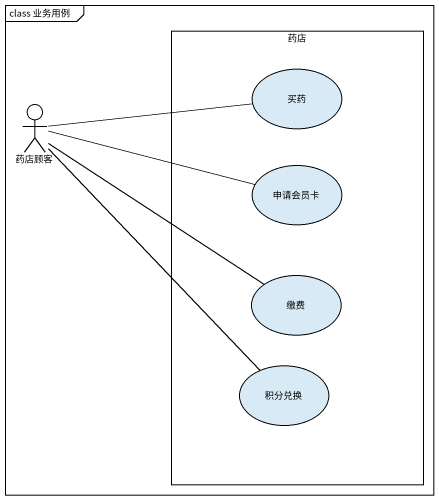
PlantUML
@startuml
mainframe class 业务用例
rectangle 药店 {
  usecase 买药
  usecase 申请会员卡
  usecase 缴费
  usecase 积分兑换
}
actor 药店顾客
药店顾客 -right- 买药
药店顾客 -right- 申请会员卡
药店顾客 -- 缴费
药店顾客 -- 积分兑换
@enduml
